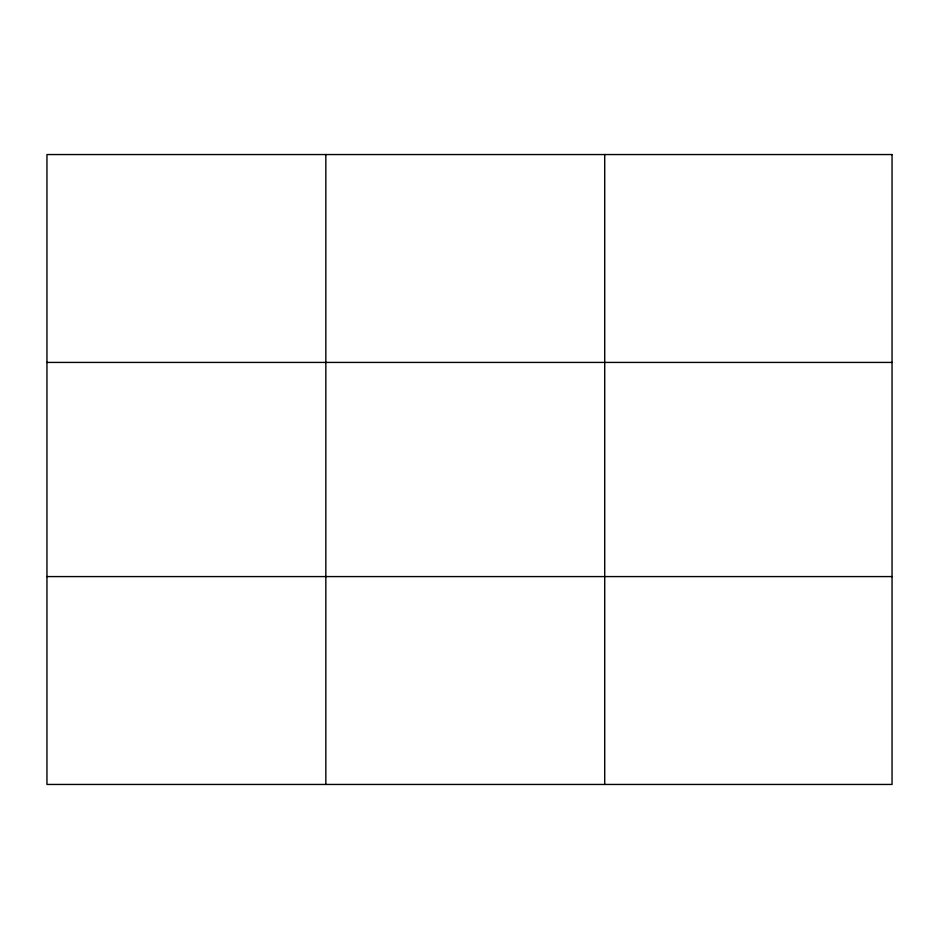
<?xml version="1.0" encoding="UTF-8"?>
<svg xmlns="http://www.w3.org/2000/svg" width="939" height="939" viewBox="0 0 939 939"><rect width="100%" height="100%" fill="white"/><g stroke="black" fill="none" stroke-linecap="round" stroke-linejoin="round"><path stroke-width="1.41" d="M325.833 784.452L325.833 154.548M604.716 784.452L604.716 154.548M46.95 362.419L892.05 362.419M46.95 576.581L892.05 576.581M892.05 154.548L892.05 784.452L46.95 784.452L46.95 154.548L892.05 154.548"/></g></svg>
